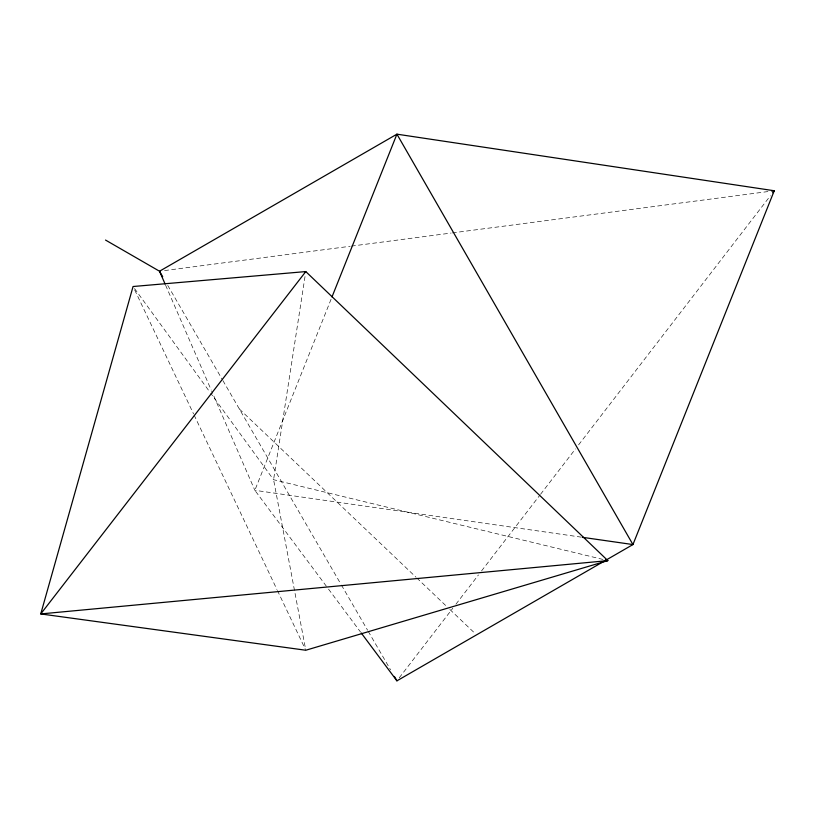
<?xml version="1.0" encoding="UTF-8"?>
<svg xmlns="http://www.w3.org/2000/svg" width="815" height="815" viewBox="0 0 815 815"><rect width="100%" height="100%" fill="white"/><g stroke="black" fill="none" stroke-linecap="round" stroke-linejoin="round"><path stroke-width="0.61" stroke-dasharray="4.08 3.06" d="M305.014 276.591L273.585 479.709L305.788 650.238M331.063 299.268L254.851 490.314L327.783 588.124M399.248 677.805L452.824 608.224M455.931 604.19L478.446 574.952M481.553 570.918L539.775 495.286M540.559 494.277L575.492 448.902M578.599 444.868L770.369 195.794M164.579 270.57L350.124 246.283M351.387 246.11L451.113 233.059M452.376 232.896L767.934 191.576M581.278 537.146L254.851 490.314L211.757 391.261M602.927 559.436L273.585 479.709L210.8 393.38M239.386 409.028L415.874 577.091M416.791 577.967L446.202 605.983M449.88 609.477L475.614 633.989M328.547 589.143L360.454 631.931M134.557 288.561L210.056 392.361M167.768 285.454L222.271 379.495M222.913 380.595L340.792 583.988M341.434 585.089L367.585 630.209M368.217 631.309L390.548 669.828M134.699 289.957L193.542 413.867M194.092 415.018L276.906 589.428M277.457 590.569L305.248 649.086M165.608 285.219L211.248 390.1"/><path stroke-width="1.22" d="M332 296.915L396.925 134.169L774.25 190.751L632.949 544.563L396.925 680.831L361.218 632.949M772.702 192.768L774.25 190.751L771.724 191.087M305.788 271.578L40.75 613.929L305.788 650.238L607.858 560.628L305.788 271.578L133.069 286.513L40.75 613.929L607.858 560.628L605.392 560.027M582.531 537.33L632.949 544.563L396.925 134.169L159.526 271.232L105.522 240.058M162.694 276.703L159.526 271.232L165.109 284.048M394.368 676.43L396.925 680.831"/></g></svg>
